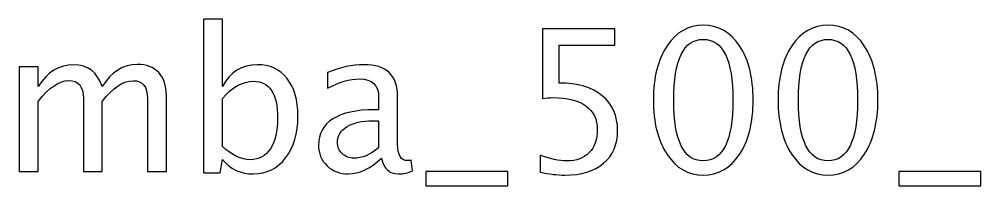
# Model space of a CAD drawing. Header units: centimetres. Extents: x -31.2 to 31.2, y -24.9 to 29.2.
# Drawn here: x 7.03 to 13.22, y 28.08 to 29.15 of the extents above; entities that cross this region are included whole.
import ezdxf

# ---------------------------------------------------------------- set-up
doc = ezdxf.new("R2010")
doc.units = ezdxf.units.CM
doc.header["$MEASUREMENT"] = 0
doc.layers.add('Layer 1', color=7, linetype='Continuous')

msp = doc.modelspace()

# ---------------------------------------------------------------- linework, layer by layer
at = {"layer": 'Layer 1'}
for points, knots in [([(8.21774, 28.16282), (8.21774, 28.16282), (8.21774, 29.14961), (8.21774, 29.14961), (8.21774, 29.14961), (8.21774, 29.14961), (8.33966, 29.14961), (8.33966, 29.14961), (8.33966, 29.14961), (8.33966, 29.14961), (8.33966, 28.71633), (8.33966, 28.71633), (8.33966, 28.71633), (8.38961, 28.81052), (8.46476, 28.85751), (8.56487, 28.85751), (8.56487, 28.85751), (8.64594, 28.85751), (8.70965, 28.82809), (8.75622, 28.76903), (8.75622, 28.76903), (8.80279, 28.70998), (8.82607, 28.62933), (8.82607, 28.5271), (8.82607, 28.5271), (8.82607, 28.41576), (8.79961, 28.3258), (8.74691, 28.25765), (8.74691, 28.25765), (8.6942, 28.18928), (8.62478, 28.1552), (8.53884, 28.1552), (8.53884, 28.1552), (8.45904, 28.1552), (8.39258, 28.18568), (8.33966, 28.24685), (8.33966, 28.24685), (8.33966, 28.24685), (8.32484, 28.16282), (8.32484, 28.16282), (8.32484, 28.16282), (8.32484, 28.16282), (8.21774, 28.16282), (8.21774, 28.16282)], [0, 0, 0, 0, 0.0833333, 0.0833333, 0.0833333, 0.0833333, 0.1666667, 0.1666667, 0.1666667, 0.1666667, 0.25, 0.25, 0.25, 0.25, 0.3333333, 0.3333333, 0.3333333, 0.3333333, 0.4166667, 0.4166667, 0.4166667, 0.4166667, 0.5, 0.5, 0.5, 0.5, 0.5833333, 0.5833333, 0.5833333, 0.5833333, 0.6666667, 0.6666667, 0.6666667, 0.6666667, 0.75, 0.75, 0.75, 0.75, 0.8333333, 0.8333333, 0.8333333, 0.8333333, 1, 1, 1, 1]), ([(11.4357, 28.14758), (11.33939, 28.14758), (11.26171, 28.19182), (11.20287, 28.28008), (11.20287, 28.28008), (11.14381, 28.36835), (11.11439, 28.48477), (11.11439, 28.62955), (11.11439, 28.62955), (11.11439, 28.77433), (11.14381, 28.89074), (11.20287, 28.97901), (11.20287, 28.97901), (11.26171, 29.06727), (11.33939, 29.11151), (11.4357, 29.11151), (11.4357, 29.11151), (11.53243, 29.11151), (11.61011, 29.06748), (11.66896, 28.97943), (11.66896, 28.97943), (11.72759, 28.89138), (11.75701, 28.77475), (11.75701, 28.62955), (11.75701, 28.62955), (11.75701, 28.48477), (11.72759, 28.36835), (11.66896, 28.28008), (11.66896, 28.28008), (11.61011, 28.19182), (11.53243, 28.14758), (11.4357, 28.14758)], [0, 0, 0, 0, 0.1111111, 0.1111111, 0.1111111, 0.1111111, 0.2222222, 0.2222222, 0.2222222, 0.2222222, 0.3333333, 0.3333333, 0.3333333, 0.3333333, 0.4444444, 0.4444444, 0.4444444, 0.4444444, 0.5555556, 0.5555556, 0.5555556, 0.5555556, 0.6666667, 0.6666667, 0.6666667, 0.6666667, 0.7777778, 0.7777778, 0.7777778, 0.7777778, 1, 1, 1, 1]), ([(12.23876, 28.14758), (12.14245, 28.14758), (12.06477, 28.19182), (12.00593, 28.28008), (12.00593, 28.28008), (11.94687, 28.36835), (11.91745, 28.48477), (11.91745, 28.62955), (11.91745, 28.62955), (11.91745, 28.77433), (11.94687, 28.89074), (12.00593, 28.97901), (12.00593, 28.97901), (12.06477, 29.06727), (12.14245, 29.11151), (12.23876, 29.11151), (12.23876, 29.11151), (12.33549, 29.11151), (12.41317, 29.06748), (12.47202, 28.97943), (12.47202, 28.97943), (12.53065, 28.89138), (12.56007, 28.77475), (12.56007, 28.62955), (12.56007, 28.62955), (12.56007, 28.48477), (12.53065, 28.36835), (12.47202, 28.28008), (12.47202, 28.28008), (12.41317, 28.19182), (12.33549, 28.14758), (12.23876, 28.14758)], [0, 0, 0, 0, 0.1111111, 0.1111111, 0.1111111, 0.1111111, 0.2222222, 0.2222222, 0.2222222, 0.2222222, 0.3333333, 0.3333333, 0.3333333, 0.3333333, 0.4444444, 0.4444444, 0.4444444, 0.4444444, 0.5555556, 0.5555556, 0.5555556, 0.5555556, 0.6666667, 0.6666667, 0.6666667, 0.6666667, 0.7777778, 0.7777778, 0.7777778, 0.7777778, 1, 1, 1, 1]), ([(10.38626, 28.16663), (10.38626, 28.16663), (10.38626, 28.27585), (10.38626, 28.27585), (10.38626, 28.27585), (10.44701, 28.2513), (10.50458, 28.23902), (10.55962, 28.23902), (10.55962, 28.23902), (10.61973, 28.23902), (10.66714, 28.2568), (10.70164, 28.29236), (10.70164, 28.29236), (10.73615, 28.32792), (10.75329, 28.37682), (10.75329, 28.43905), (10.75329, 28.43905), (10.75329, 28.50593), (10.72895, 28.55716), (10.68027, 28.5925), (10.68027, 28.5925), (10.63158, 28.62785), (10.5611, 28.64542), (10.46902, 28.64542), (10.46902, 28.64542), (10.44764, 28.64542), (10.425, 28.64394), (10.4015, 28.64098), (10.4015, 28.64098), (10.4015, 28.64098), (10.4015, 29.08865), (10.4015, 29.08865), (10.4015, 29.08865), (10.4015, 29.08865), (10.86632, 29.08865), (10.86632, 29.08865), (10.86632, 29.08865), (10.86632, 29.08865), (10.86632, 28.98197), (10.86632, 28.98197), (10.86632, 28.98197), (10.86632, 28.98197), (10.50818, 28.98197), (10.50818, 28.98197), (10.50818, 28.98197), (10.50818, 28.98197), (10.50818, 28.7394), (10.50818, 28.7394), (10.50818, 28.7394), (10.62629, 28.7394), (10.71837, 28.71231), (10.78462, 28.65812), (10.78462, 28.65812), (10.85087, 28.60415), (10.8841, 28.52922), (10.8841, 28.43333), (10.8841, 28.43333), (10.8841, 28.34401), (10.85404, 28.27416), (10.79393, 28.22357), (10.79393, 28.22357), (10.73382, 28.17298), (10.65084, 28.14758), (10.54501, 28.14758), (10.54501, 28.14758), (10.49781, 28.14758), (10.44489, 28.15393), (10.38626, 28.16663)], [0, 0, 0, 0, 0.0555556, 0.0555556, 0.0555556, 0.0555556, 0.1111111, 0.1111111, 0.1111111, 0.1111111, 0.1666667, 0.1666667, 0.1666667, 0.1666667, 0.2222222, 0.2222222, 0.2222222, 0.2222222, 0.2777778, 0.2777778, 0.2777778, 0.2777778, 0.3333333, 0.3333333, 0.3333333, 0.3333333, 0.3888889, 0.3888889, 0.3888889, 0.3888889, 0.4444444, 0.4444444, 0.4444444, 0.4444444, 0.5, 0.5, 0.5, 0.5, 0.5555556, 0.5555556, 0.5555556, 0.5555556, 0.6111111, 0.6111111, 0.6111111, 0.6111111, 0.6666667, 0.6666667, 0.6666667, 0.6666667, 0.7222222, 0.7222222, 0.7222222, 0.7222222, 0.7777778, 0.7777778, 0.7777778, 0.7777778, 0.8333333, 0.8333333, 0.8333333, 0.8333333, 0.8888889, 0.8888889, 0.8888889, 0.8888889, 1, 1, 1, 1]), ([(11.43549, 28.23902), (11.5627, 28.23902), (11.6262, 28.3692), (11.6262, 28.62955), (11.6262, 28.62955), (11.6262, 28.8899), (11.5627, 29.02007), (11.43549, 29.02007), (11.43549, 29.02007), (11.3087, 29.02007), (11.2452, 28.8899), (11.2452, 28.62955), (11.2452, 28.62955), (11.2452, 28.3692), (11.3087, 28.23902), (11.43549, 28.23902)], [0, 0, 0, 0, 0.2, 0.2, 0.2, 0.2, 0.4, 0.4, 0.4, 0.4, 0.6, 0.6, 0.6, 0.6, 1, 1, 1, 1]), ([(12.23855, 28.23902), (12.36576, 28.23902), (12.42926, 28.3692), (12.42926, 28.62955), (12.42926, 28.62955), (12.42926, 28.8899), (12.36576, 29.02007), (12.23855, 29.02007), (12.23855, 29.02007), (12.11176, 29.02007), (12.04826, 28.8899), (12.04826, 28.62955), (12.04826, 28.62955), (12.04826, 28.3692), (12.11176, 28.23902), (12.23855, 28.23902)], [0, 0, 0, 0, 0.2, 0.2, 0.2, 0.2, 0.4, 0.4, 0.4, 0.4, 0.6, 0.6, 0.6, 0.6, 1, 1, 1, 1]), ([(7.03198, 28.17044), (7.03198, 28.17044), (7.03198, 28.84354), (7.03198, 28.84354), (7.03198, 28.84354), (7.03198, 28.84354), (7.1539, 28.84354), (7.1539, 28.84354), (7.1539, 28.84354), (7.1539, 28.84354), (7.1539, 28.71633), (7.1539, 28.71633), (7.1539, 28.71633), (7.21338, 28.81052), (7.28958, 28.85751), (7.38292, 28.85751), (7.38292, 28.85751), (7.47288, 28.85751), (7.53405, 28.81052), (7.56665, 28.71633), (7.56665, 28.71633), (7.62444, 28.81137), (7.69979, 28.85878), (7.79229, 28.85878), (7.79229, 28.85878), (7.85134, 28.85878), (7.89727, 28.84142), (7.93008, 28.8065), (7.93008, 28.8065), (7.96289, 28.77157), (7.9794, 28.72268), (7.9794, 28.65981), (7.9794, 28.65981), (7.9794, 28.65981), (7.9794, 28.17044), (7.9794, 28.17044), (7.9794, 28.17044), (7.9794, 28.17044), (7.85748, 28.17044), (7.85748, 28.17044), (7.85748, 28.17044), (7.85748, 28.17044), (7.85748, 28.63971), (7.85748, 28.63971), (7.85748, 28.63971), (7.85748, 28.71633), (7.827, 28.75464), (7.76604, 28.75464), (7.76604, 28.75464), (7.70275, 28.75464), (7.63629, 28.70998), (7.56665, 28.62044), (7.56665, 28.62044), (7.56665, 28.62044), (7.56665, 28.17044), (7.56665, 28.17044), (7.56665, 28.17044), (7.56665, 28.17044), (7.44473, 28.17044), (7.44473, 28.17044), (7.44473, 28.17044), (7.44473, 28.17044), (7.44473, 28.64013), (7.44473, 28.64013), (7.44473, 28.64013), (7.44473, 28.71739), (7.41383, 28.75591), (7.35181, 28.75591), (7.35181, 28.75591), (7.29021, 28.75591), (7.22417, 28.71104), (7.1539, 28.62108), (7.1539, 28.62108), (7.1539, 28.62108), (7.1539, 28.17044), (7.1539, 28.17044), (7.1539, 28.17044), (7.1539, 28.17044), (7.03198, 28.17044), (7.03198, 28.17044)], [0, 0, 0, 0, 0.047619, 0.047619, 0.047619, 0.047619, 0.0952381, 0.0952381, 0.0952381, 0.0952381, 0.1428571, 0.1428571, 0.1428571, 0.1428571, 0.1904762, 0.1904762, 0.1904762, 0.1904762, 0.2380952, 0.2380952, 0.2380952, 0.2380952, 0.2857143, 0.2857143, 0.2857143, 0.2857143, 0.3333333, 0.3333333, 0.3333333, 0.3333333, 0.3809524, 0.3809524, 0.3809524, 0.3809524, 0.4285714, 0.4285714, 0.4285714, 0.4285714, 0.4761905, 0.4761905, 0.4761905, 0.4761905, 0.5238095, 0.5238095, 0.5238095, 0.5238095, 0.5714286, 0.5714286, 0.5714286, 0.5714286, 0.6190476, 0.6190476, 0.6190476, 0.6190476, 0.6666667, 0.6666667, 0.6666667, 0.6666667, 0.7142857, 0.7142857, 0.7142857, 0.7142857, 0.7619048, 0.7619048, 0.7619048, 0.7619048, 0.8095238, 0.8095238, 0.8095238, 0.8095238, 0.8571429, 0.8571429, 0.8571429, 0.8571429, 0.9047619, 0.9047619, 0.9047619, 0.9047619, 1, 1, 1, 1]), ([(9.36391, 28.25617), (9.29068, 28.18886), (9.22019, 28.1552), (9.15246, 28.1552), (9.15246, 28.1552), (9.09679, 28.1552), (9.05043, 28.17256), (9.01382, 28.20748), (9.01382, 28.20748), (8.97699, 28.24241), (8.95857, 28.28643), (8.95857, 28.33956), (8.95857, 28.33956), (8.95857, 28.41301), (8.98947, 28.46953), (9.05128, 28.5089), (9.05128, 28.5089), (9.11309, 28.54827), (9.20178, 28.56795), (9.31735, 28.56795), (9.31735, 28.56795), (9.31735, 28.56795), (9.34592, 28.56795), (9.34592, 28.56795), (9.34592, 28.56795), (9.34592, 28.56795), (9.34592, 28.64902), (9.34592, 28.64902), (9.34592, 28.64902), (9.34592, 28.72712), (9.30528, 28.76607), (9.22379, 28.76607), (9.22379, 28.76607), (9.16071, 28.76607), (9.09171, 28.74617), (9.01699, 28.70638), (9.01699, 28.70638), (9.01699, 28.70638), (9.01699, 28.80671), (9.01699, 28.80671), (9.01699, 28.80671), (9.09912, 28.84058), (9.17659, 28.85751), (9.24919, 28.85751), (9.24919, 28.85751), (9.32391, 28.85751), (9.37915, 28.84058), (9.4145, 28.8065), (9.4145, 28.8065), (9.45006, 28.77242), (9.46784, 28.71993), (9.46784, 28.64902), (9.46784, 28.64902), (9.46784, 28.64902), (9.46784, 28.34485), (9.46784, 28.34485), (9.46784, 28.34485), (9.46784, 28.27522), (9.48922, 28.24029), (9.53219, 28.24029), (9.53219, 28.24029), (9.53748, 28.24029), (9.54531, 28.24114), (9.55568, 28.24283), (9.55568, 28.24283), (9.55568, 28.24283), (9.56436, 28.1751), (9.56436, 28.1751), (9.56436, 28.1751), (9.53663, 28.16176), (9.50615, 28.1552), (9.47271, 28.1552), (9.47271, 28.1552), (9.41577, 28.1552), (9.37958, 28.18886), (9.36391, 28.25617)], [0, 0, 0, 0, 0.05, 0.05, 0.05, 0.05, 0.1, 0.1, 0.1, 0.1, 0.15, 0.15, 0.15, 0.15, 0.2, 0.2, 0.2, 0.2, 0.25, 0.25, 0.25, 0.25, 0.3, 0.3, 0.3, 0.3, 0.35, 0.35, 0.35, 0.35, 0.4, 0.4, 0.4, 0.4, 0.45, 0.45, 0.45, 0.45, 0.5, 0.5, 0.5, 0.5, 0.55, 0.55, 0.55, 0.55, 0.6, 0.6, 0.6, 0.6, 0.65, 0.65, 0.65, 0.65, 0.7, 0.7, 0.7, 0.7, 0.75, 0.75, 0.75, 0.75, 0.8, 0.8, 0.8, 0.8, 0.85, 0.85, 0.85, 0.85, 0.9, 0.9, 0.9, 0.9, 1, 1, 1, 1]), ([(8.33966, 28.33088), (8.40253, 28.27479), (8.46243, 28.24664), (8.51937, 28.24664), (8.51937, 28.24664), (8.57546, 28.24664), (8.61885, 28.27014), (8.64933, 28.31691), (8.64933, 28.31691), (8.68002, 28.36369), (8.69526, 28.42952), (8.69526, 28.51461), (8.69526, 28.51461), (8.69526, 28.67209), (8.64319, 28.75083), (8.53905, 28.75083), (8.53905, 28.75083), (8.47089, 28.75083), (8.40443, 28.714), (8.33966, 28.64013), (8.33966, 28.64013), (8.33966, 28.64013), (8.33966, 28.33088), (8.33966, 28.33088)], [0, 0, 0, 0, 0.1428571, 0.1428571, 0.1428571, 0.1428571, 0.2857143, 0.2857143, 0.2857143, 0.2857143, 0.4285714, 0.4285714, 0.4285714, 0.4285714, 0.5714286, 0.5714286, 0.5714286, 0.5714286, 0.7142857, 0.7142857, 0.7142857, 0.7142857, 1, 1, 1, 1]), ([(9.34592, 28.32263), (9.34592, 28.32263), (9.34592, 28.49556), (9.34592, 28.49556), (9.34592, 28.49556), (9.34592, 28.49556), (9.30676, 28.49683), (9.30676, 28.49683), (9.30676, 28.49683), (9.23903, 28.49683), (9.18442, 28.48434), (9.14272, 28.45937), (9.14272, 28.45937), (9.10123, 28.43418), (9.08049, 28.40095), (9.08049, 28.35946), (9.08049, 28.35946), (9.08049, 28.33046), (9.09086, 28.30591), (9.11139, 28.2858), (9.11139, 28.2858), (9.13214, 28.26569), (9.15733, 28.25553), (9.18717, 28.25553), (9.18717, 28.25553), (9.23797, 28.25553), (9.29089, 28.27797), (9.34592, 28.32263)], [0, 0, 0, 0, 0.125, 0.125, 0.125, 0.125, 0.25, 0.25, 0.25, 0.25, 0.375, 0.375, 0.375, 0.375, 0.5, 0.5, 0.5, 0.5, 0.625, 0.625, 0.625, 0.625, 0.75, 0.75, 0.75, 0.75, 1, 1, 1, 1]), ([(9.64966, 28.079), (9.64966, 28.079), (9.64966, 28.17044), (9.64966, 28.17044), (9.64966, 28.17044), (9.64966, 28.17044), (10.17798, 28.17044), (10.17798, 28.17044), (10.17798, 28.17044), (10.17798, 28.17044), (10.17798, 28.079), (10.17798, 28.079), (10.17798, 28.079), (10.17798, 28.079), (9.64966, 28.079), (9.64966, 28.079)], [0, 0, 0, 0, 0.2, 0.2, 0.2, 0.2, 0.4, 0.4, 0.4, 0.4, 0.6, 0.6, 0.6, 0.6, 1, 1, 1, 1]), ([(12.69384, 28.079), (12.69384, 28.079), (12.69384, 28.17044), (12.69384, 28.17044), (12.69384, 28.17044), (12.69384, 28.17044), (13.22216, 28.17044), (13.22216, 28.17044), (13.22216, 28.17044), (13.22216, 28.17044), (13.22216, 28.079), (13.22216, 28.079), (13.22216, 28.079), (13.22216, 28.079), (12.69384, 28.079), (12.69384, 28.079)], [0, 0, 0, 0, 0.2, 0.2, 0.2, 0.2, 0.4, 0.4, 0.4, 0.4, 0.6, 0.6, 0.6, 0.6, 1, 1, 1, 1])]:
    msp.add_open_spline(points, degree=3, knots=knots, dxfattribs=at)

doc.saveas('drawing.dxf')
